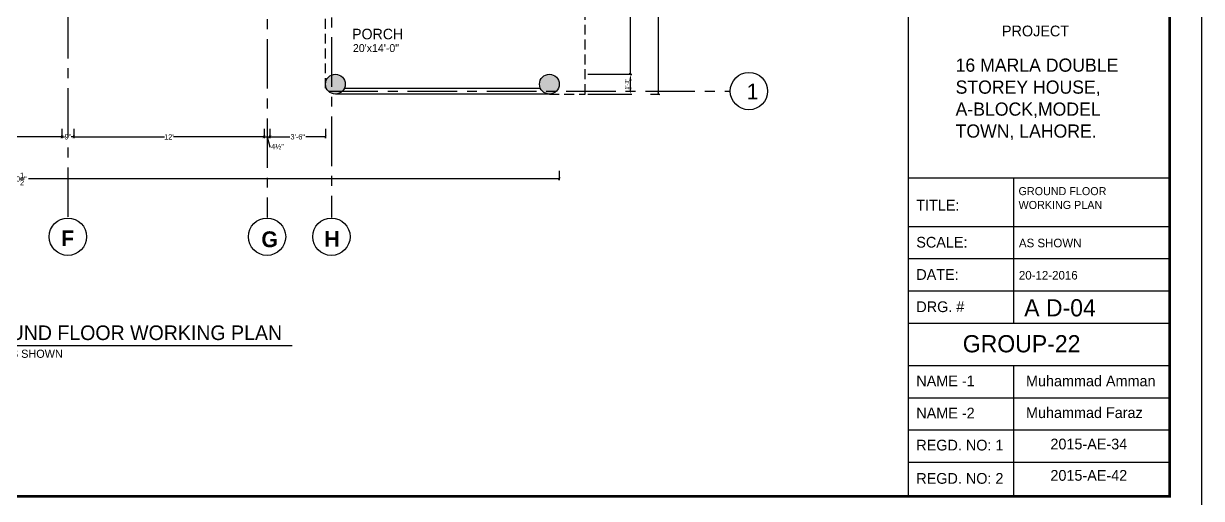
# Model space of a CAD drawing. Extents: x 10753 to 18704, y -5361 to 1140.
# Drawn here: x 16181 to 17072, y -784 to -424 of the extents above; entities that cross this region are included whole.
import ezdxf

# ---------------------------------------------------------------- set-up
doc = ezdxf.new("R2010")
doc.units = 0
doc.header["$LTSCALE"] = 30
doc.header["$MEASUREMENT"] = 0
doc.header["$PDMODE"] = 3
doc.linetypes.add('CENTER', pattern=[2, 1.25, -0.25, 0.25, -0.25])
doc.linetypes.add('HIDDEN', pattern=[0.375, 0.25, -0.125])
doc.layers.get('0').update_dxf_attribs({"linetype": 'CONTINUOUS'})
doc.layers.get('DEFPOINTS').update_dxf_attribs({"linetype": 'CONTINUOUS'})
for name, color, linetype in [('1', 3, 'CENTER'), ('DIM', 6, 'CONTINUOUS'), ('DM', 210, 'CONTINUOUS'), ('SEAL', 1, 'CONTINUOUS'), ('SLINE', 3, 'CONTINUOUS'), ('TEXT', 13, 'CONTINUOUS'), ('WALL', 2, 'CONTINUOUS'), ('WL', 9, 'CONTINUOUS'), ('XL', 4, 'CENTER')]:
    doc.layers.add(name, color=color, linetype=linetype)
doc.styles.add('EE', font='eurr____.ttf')
doc.styles.add('ROMAND', font='stylu.ttf', dxfattribs={"height": 2})
doc.styles.add('SEAL TEXT', font='stylu.ttf', dxfattribs={"height": 6})
doc.styles.add('SMALL-DIM', font='stylu.ttf', dxfattribs={"height": 2})
doc.styles.get("Standard").update_dxf_attribs({"font": 'stylu.ttf', "height": 3})
doc.styles.add('Work Dim', font='stylu.ttf', dxfattribs={"height": 4})
doc.dimstyles.new('D1', dxfattribs={"dimtxt": 6, "dimasz": 5, "dimexe": 1, "dimexo": 2, "dimgap": 1, "dimtad": 1, "dimdec": 4, "dimzin": 3, "dimdsep": 46, "dimlunit": 4, "dimtxsty": 'Standard', "dimcen": 3, "dimclrd": 7, "dimclre": 7, "dimclrt": 2, "dimadec": 0, "dimazin": 0, "dimtfac": 1, "dimtdec": 4, "dimtofl": 0, "dimtmove": 2, "dimatfit": 3, "dimfxl": 1, "dimfrac": 2, "dimtolj": 1, "dimtzin": 1, "dimarcsym": 0})
doc.dimstyles.new('dim small', dxfattribs={"dimtxt": 4, "dimasz": 2, "dimexe": 1, "dimexo": 3, "dimgap": 0.09375, "dimtad": 0, "dimdec": 1, "dimzin": 0, "dimdsep": 46, "dimlunit": 4, "dimtxsty": 'Work Dim', "dimblk1": 'ARCHTICK', "dimblk2": 'ARCHTICK', "dimsah": 1, "dimcen": 0.09375, "dimclrd": 256, "dimclre": 256, "dimclrt": 3, "dimadec": 0, "dimazin": 0, "dimtfac": 1, "dimtdec": 1, "dimtofl": 0, "dimtmove": 1, "dimatfit": 3, "dimldrblk": 'ARCHTICK', "dimfxl": 6, "dimfxlon": 1, "dimtolj": 1, "dimtzin": 0, "dimarcsym": 0})

# ---------------------------------------------------------------- blocks, each defined once
blk = doc.blocks.new('_ArchTick')
at = {"color": 0, "linetype": 'ByBlock', "const_width": 0.15}
blk.add_lwpolyline([(-0.5, -0.5), (0.5, 0.5)], dxfattribs=at)
blk = doc.blocks.new('*D436')
at = {"layer": 'DEFPOINTS', "color": 0, "transparency": 16777216}
for p in [(15759.86, -487.25), (16586.36, -510.67), (16586.36, -541.51)]:
    blk.add_point(p, dxfattribs=at)
at = {"layer": 'DM', "lineweight": -2, "transparency": 16777216}
for p, q in [((15759.86, -535.51), (15759.86, -542.51)), ((15759.86, -541.51), (16161.54, -541.51)), ((16586.36, -541.51), (16184.68, -541.51)), ((16586.36, -535.51), (16586.36, -542.51))]:
    blk.add_line(p, q, dxfattribs=at)
at = {"layer": 'DM', "lineweight": -2, "transparency": 16777216, "xscale": 2, "yscale": 2, "zscale": 2, "rotation": 180}
blk.add_blockref('_ArchTick', (15759.86, -541.51), dxfattribs=at)
at = {"layer": 'DM', "lineweight": -2, "transparency": 16777216, "xscale": 2, "yscale": 2, "zscale": 2}
blk.add_blockref('_ArchTick', (16586.36, -541.51), dxfattribs=at)
at = {"layer": 'DM', "color": 3, "transparency": 16777216, "insert": (16173.11, -541.51), "char_height": 4, "attachment_point": 5, "style": 'Work Dim'}
blk.add_mtext('\\A1;68\'-10{\\H1.000000x;\\S1/2;}"', dxfattribs=at)
blk = doc.blocks.new('*D437')
at = {"layer": 'DEFPOINTS', "color": 0, "transparency": 16777216}
for p in [(16209.86, -461.83), (16053.86, -509.67), (16209.86, -509.67)]:
    blk.add_point(p, dxfattribs=at)
at = {"layer": 'DM', "lineweight": -2, "transparency": 16777216}
for p, q in [((16209.86, -503.67), (16209.86, -510.67)), ((16053.86, -509.67), (16053.86, -508.67)), ((16053.86, -509.67), (16128.39, -509.67)), ((16209.86, -509.67), (16135.33, -509.67))]:
    blk.add_line(p, q, dxfattribs=at)
at = {"layer": 'DM', "lineweight": -2, "transparency": 16777216, "xscale": 2, "yscale": 2, "zscale": 2, "rotation": 180}
blk.add_blockref('_ArchTick', (16053.86, -509.67), dxfattribs=at)
at = {"layer": 'DM', "lineweight": -2, "transparency": 16777216, "xscale": 2, "yscale": 2, "zscale": 2}
blk.add_blockref('_ArchTick', (16209.86, -509.67), dxfattribs=at)
at = {"layer": 'DM', "color": 3, "transparency": 16777216, "insert": (16131.86, -509.67), "char_height": 4, "attachment_point": 5, "style": 'Work Dim'}
blk.add_mtext("\\A1;13'", dxfattribs=at)
blk = doc.blocks.new('*D439')
at = {"layer": 'DEFPOINTS', "color": 0, "transparency": 16777216}
for p in [(16616.05, -222.26), (16640.16, -222.26), (16640.16, -462.26)]:
    blk.add_point(p, dxfattribs=at)
at = {"layer": 'DM', "lineweight": -2, "transparency": 16777216}
for p, q in [((16634.16, -222.26), (16641.16, -222.26)), ((16640.16, -222.26), (16640.16, -338.2)), ((16640.16, -462.26), (16640.16, -346.31)), ((16640.16, -462.26), (16639.16, -462.26))]:
    blk.add_line(p, q, dxfattribs=at)
at = {"layer": 'DM', "lineweight": -2, "transparency": 16777216, "xscale": 2, "yscale": 2, "zscale": 2}
for p, rotation in [((16640.16, -222.26), 90), ((16640.16, -462.26), 270)]:
    blk.add_blockref('_ArchTick', p, dxfattribs=dict(at, rotation=rotation))
at = {"layer": 'DM', "color": 3, "transparency": 16777216, "insert": (16640.16, -342.26), "char_height": 4, "attachment_point": 5, "rotation": 90, "style": 'Work Dim'}
blk.add_mtext("\\A1;20'", dxfattribs=at)
blk = doc.blocks.new('*D440')
at = {"layer": 'DEFPOINTS', "color": 0, "transparency": 16777216}
for p in [(16605.86, -462.26), (16640.16, -462.26), (16605.86, -477.26)]:
    blk.add_point(p, dxfattribs=at)
at = {"layer": 'DIM', "color": 7, "lineweight": -2, "transparency": 16777216}
for p, q in [((16607.86, -462.26), (16641.16, -462.26)), ((16640.16, -472.26), (16640.16, -467.26)), ((16607.86, -477.26), (16641.16, -477.26))]:
    blk.add_line(p, q, dxfattribs=at)
at = {"layer": 'DIM', "color": 7, "transparency": 16777216}
for points in [[(16639.32, -467.26), (16640.99, -467.26), (16640.16, -462.26)], [(16639.32, -472.26), (16640.99, -472.26), (16640.16, -477.26)]]:
    blk.add_solid(points, dxfattribs=at)
at = {"layer": 'DIM', "color": 2, "transparency": 16777216, "insert": (16637.6, -469.76), "char_height": 3, "attachment_point": 5, "rotation": 90}
blk.add_mtext('\\A1;1\'-3"', dxfattribs=at)
blk = doc.blocks.new('*D445')
at = {"layer": 'DEFPOINTS', "color": 0, "transparency": 16777216}
for p in [(16362.86, -461.83), (16218.86, -509.67), (16362.86, -509.67)]:
    blk.add_point(p, dxfattribs=at)
at = {"layer": 'DM', "lineweight": -2, "transparency": 16777216}
for p, q in [((16362.86, -503.67), (16362.86, -510.67)), ((16218.86, -509.67), (16218.86, -508.67)), ((16218.86, -509.67), (16287.39, -509.67)), ((16362.86, -509.67), (16294.33, -509.67))]:
    blk.add_line(p, q, dxfattribs=at)
at = {"layer": 'DM', "lineweight": -2, "transparency": 16777216, "xscale": 2, "yscale": 2, "zscale": 2, "rotation": 180}
blk.add_blockref('_ArchTick', (16218.86, -509.67), dxfattribs=at)
at = {"layer": 'DM', "lineweight": -2, "transparency": 16777216, "xscale": 2, "yscale": 2, "zscale": 2}
blk.add_blockref('_ArchTick', (16362.86, -509.67), dxfattribs=at)
at = {"layer": 'DM', "color": 3, "transparency": 16777216, "insert": (16290.86, -509.67), "char_height": 4, "attachment_point": 5, "style": 'Work Dim'}
blk.add_mtext("\\A1;12'", dxfattribs=at)
blk = doc.blocks.new('*D446')
at = {"layer": 'DEFPOINTS', "color": 0, "transparency": 16777216}
for p in [(16409.36, -472.76), (16367.36, -509.67), (16409.36, -509.67)]:
    blk.add_point(p, dxfattribs=at)
at = {"layer": 'DM', "lineweight": -2, "transparency": 16777216}
for p, q in [((16409.36, -503.67), (16409.36, -510.67)), ((16367.36, -509.67), (16367.36, -508.67)), ((16367.36, -509.67), (16382.28, -509.67)), ((16409.36, -509.67), (16394.44, -509.67))]:
    blk.add_line(p, q, dxfattribs=at)
at = {"layer": 'DM', "lineweight": -2, "transparency": 16777216, "xscale": 2, "yscale": 2, "zscale": 2, "rotation": 180}
blk.add_blockref('_ArchTick', (16367.36, -509.67), dxfattribs=at)
at = {"layer": 'DM', "lineweight": -2, "transparency": 16777216, "xscale": 2, "yscale": 2, "zscale": 2}
blk.add_blockref('_ArchTick', (16409.36, -509.67), dxfattribs=at)
at = {"layer": 'DM', "color": 3, "transparency": 16777216, "insert": (16388.36, -509.67), "char_height": 4, "attachment_point": 5, "style": 'Work Dim'}
blk.add_mtext('\\A1;3\'-6"', dxfattribs=at)
blk = doc.blocks.new('*D447')
at = {"layer": 'DEFPOINTS', "color": 0, "transparency": 16777216}
for p in [(16367.36, -461.83), (16362.86, -509.67), (16367.36, -509.67)]:
    blk.add_point(p, dxfattribs=at)
at = {"layer": 'DM', "lineweight": -2, "transparency": 16777216}
for p, q in [((16367.36, -503.67), (16367.36, -510.67)), ((16362.86, -509.67), (16362.86, -508.67)), ((16362.86, -509.67), (16367.36, -509.67)), ((16365.11, -509.67), (16367.35, -517.12)), ((16367.35, -517.12), (16367.53, -517.12))]:
    blk.add_line(p, q, dxfattribs=at)
at = {"layer": 'DM', "lineweight": -2, "transparency": 16777216, "xscale": 2, "yscale": 2, "zscale": 2, "rotation": 180}
blk.add_blockref('_ArchTick', (16362.86, -509.67), dxfattribs=at)
at = {"layer": 'DM', "lineweight": -2, "transparency": 16777216, "xscale": 2, "yscale": 2, "zscale": 2}
blk.add_blockref('_ArchTick', (16367.36, -509.67), dxfattribs=at)
at = {"layer": 'DM', "color": 3, "transparency": 16777216, "insert": (16373.03, -517.12), "char_height": 4, "attachment_point": 5, "style": 'Work Dim'}
blk.add_mtext('\\A1;4½"', dxfattribs=at)
blk = doc.blocks.new('*D449')
at = {"layer": 'DEFPOINTS', "color": 0, "transparency": 16777216}
for p in [(16218.86, -461.83), (16209.86, -509.67), (16218.86, -509.67)]:
    blk.add_point(p, dxfattribs=at)
at = {"layer": 'DM', "lineweight": -2, "transparency": 16777216}
for p, q in [((16218.86, -503.67), (16218.86, -510.67)), ((16209.86, -509.67), (16209.86, -508.67)), ((16209.86, -509.67), (16211.8, -509.67)), ((16218.86, -509.67), (16216.92, -509.67))]:
    blk.add_line(p, q, dxfattribs=at)
at = {"layer": 'DM', "lineweight": -2, "transparency": 16777216, "xscale": 2, "yscale": 2, "zscale": 2, "rotation": 180}
blk.add_blockref('_ArchTick', (16209.86, -509.67), dxfattribs=at)
at = {"layer": 'DM', "lineweight": -2, "transparency": 16777216, "xscale": 2, "yscale": 2, "zscale": 2}
blk.add_blockref('_ArchTick', (16218.86, -509.67), dxfattribs=at)
at = {"layer": 'DM', "color": 3, "transparency": 16777216, "insert": (16214.36, -509.67), "char_height": 4, "attachment_point": 5, "style": 'Work Dim'}
blk.add_mtext('\\A1;9"', dxfattribs=at)
blk = doc.blocks.new('*D491')
at = {"layer": 'DEFPOINTS', "color": 0, "transparency": 16777216}
for p in [(16624.51, 58.24), (16661.36, 58.24), (16624.51, -477.26)]:
    blk.add_point(p, dxfattribs=at)
at = {"layer": 'DM', "lineweight": -2, "transparency": 16777216}
for p, q in [((16655.36, 58.24), (16662.36, 58.24)), ((16661.36, 58.24), (16661.36, -199.8)), ((16661.36, -477.26), (16661.36, -219.21)), ((16655.36, -477.26), (16662.36, -477.26))]:
    blk.add_line(p, q, dxfattribs=at)
at = {"layer": 'DM', "lineweight": -2, "transparency": 16777216, "xscale": 2, "yscale": 2, "zscale": 2}
for p, rotation in [((16661.36, 58.24), 90), ((16661.36, -477.26), 270)]:
    blk.add_blockref('_ArchTick', p, dxfattribs=dict(at, rotation=rotation))
at = {"layer": 'DM', "color": 3, "transparency": 16777216, "insert": (16661.36, -209.51), "char_height": 4, "attachment_point": 5, "rotation": 90, "style": 'Work Dim'}
blk.add_mtext('\\A1;44\'-7{\\H1.000000x;\\S1/2;}"', dxfattribs=at)

msp = doc.modelspace()

# ---------------------------------------------------------------- hatches: boundary and pattern name
at = {"layer": 'DIM'}
for points in [[(16416.85978, -462.25542, 1), (16416.85978, -477.25542, 1)], [(16578.85978, -462.25542, 1), (16578.85978, -477.25542, 1)]]:
    msp.add_hatch(color=256, dxfattribs=at).paths.add_polyline_path(points)

# ---------------------------------------------------------------- linework, layer by layer
at = {"linetype": 'HIDDEN'}
for p, q in [((16605.85978, -477.25542), (16605.85978, -223.75542)), ((16409.35978, -472.75992), (16409.35978, -412.75542)), ((16578.85978, -477.25542), (16605.85978, -477.25542))]:
    msp.add_line(p, q, dxfattribs=at)
at = {"layer": 'SEAL', "color": 1}
for p, q in [((16850.45733, 227.67836), (16850.45733, -781.85488)), ((17048.34879, -541.04745), (16850.45733, -541.04745)), ((16930.16856, -541.04745), (16930.16856, -650.96965)), ((17048.34879, -577.69253), (16850.45733, -577.69253)), ((17048.34879, -602.12259), (16850.45733, -602.12259)), ((17048.34879, -626.55264), (16850.45733, -626.55264)), ((17048.34879, -650.96965), (16850.45733, -650.96965)), ((17048.34879, -650.96965), (16850.45733, -650.96965)), ((17048.34879, -683.05104), (16850.45733, -683.05104)), ((16930.16856, -683.05104), (16930.16856, -780.77126)), ((17048.34879, -707.4811), (16850.45733, -707.4811)), ((17048.34879, -731.91115), (16850.45733, -731.91115)), ((17048.34879, -756.3412), (16850.45733, -756.3412))]:
    msp.add_line(p, q, dxfattribs=at)
msp.add_lwpolyline([(17072.3853, 251.71486), (17072.3853, -805.89139), (15497.11457, -805.89139), (15497.11457, 251.71486)], close=True, dxfattribs=at)
at = {"layer": 'SLINE'}
msp.add_line((16092.00644, -667.63676), (16384.07887, -667.63676), dxfattribs=at)
for centre in [(16729.86865, -475.02719), (16214.35978, -585.30544), (16365.10978, -585.30544), (16413.85978, -585.30544)]:
    msp.add_circle(centre, 14.14027, dxfattribs=at)
at = {"layer": 'WALL'}
for p, q in [((16578.85978, -477.25542), (16416.85978, -477.25542)), ((16423.73364, -472.75542), (16571.98591, -472.75542))]:
    msp.add_line(p, q, dxfattribs=at)
for centre in [(16416.85978, -469.75542), (16578.85978, -469.75542)]:
    msp.add_circle(centre, 7.5, dxfattribs=at)
at = {"layer": 'WL', "const_width": 2.00304}
msp.add_lwpolyline([(17048.34879, 227.67836), (17048.34879, -781.85488), (15521.15108, -781.85488), (15521.15108, 227.67836)], close=True, dxfattribs=at)
at = {"layer": 'XL'}
for p, q in [((16365.10978, -255.64146), (16365.10978, -570.85158)), ((16413.85978, -254.25542), (16413.85978, -570.85158)), ((16214.35978, -412.75542), (16214.35978, -570.85158)), ((16411.52512, -475.02719), (16715.72837, -475.02719))]:
    msp.add_line(p, q, dxfattribs=at)

# ---------------------------------------------------------------- texts
at = {"layer": '1', "char_height": 12, "attachment_point": 1, "style": 'EE'}
for s, width, insert in [('1', 23.1721821, (16728.15268, -469.35446)), ('{\\fEuroRoman|b1|i0|c2|p2;F}', 7.1509987, (16209.28381, -580.42007)), ('{\\fEuroRoman|b1|i0|c2|p2;G}', 7.7769352, (16360.86909, -581.24325)), ('{\\fEuroRoman|b1|i0|c2|p2;H}', 7.8002549, (16408.50523, -580.94296))]:
    msp.add_mtext_dynamic_manual_height_columns(s, width=width, gutter_width=45, heights=[0], dxfattribs=dict(at, insert=insert))
at = {"layer": 'SEAL', "color": 1}
for s, height, style, p in [('PROJECT', 8.143351, 'ROMAND', (16921.39195, -433.54573)), ('GROUND FLOOR', 6.0889685, 'SEAL TEXT', (16933.95148, -553.81138)), ('TITLE:', 8.143351, 'ROMAND', (16856.56484, -565.47751)), ('WORKING PLAN', 6.0889685, 'SEAL TEXT', (16933.95148, -564.28611)), ('SCALE:', 8.143351, 'ROMAND', (16856.56484, -593.54141)), ('AS SHOWN', 6.506197, 'SEAL TEXT', (16934.21069, -593.31472)), ('DATE:', 8.143351, 'ROMAND', (16856.56484, -617.97146)), ('20-12-2016', 6.506197, 'SEAL TEXT', (16934.21069, -617.74478)), ('A D-04', 13.012393, 'SEAL TEXT', (16938.25283, -645.64254)), ('DRG. #', 8.143351, 'ROMAND', (16856.56484, -642.40152)), ('GROUP-22', 13.029362, 'Work Dim', (16891.72977, -672.87826)), ('NAME -1', 8.143351, 'ROMAND', (16856.56484, -698.60238)), ('Muhammad Amman', 8.1433512, 'ROMAND', (16939.59518, -698.60238)), ('NAME -2', 8.143351, 'ROMAND', (16856.56484, -722.91381)), ('Muhammad Faraz', 8.1433512, 'ROMAND', (16939.59518, -722.64204)), ('REGD. NO: 1', 8.1433512, 'ROMAND', (16856.56484, -747.22524)), ('2015-AE-34', 8.143351, 'ROMAND', (16958.079, -746.38856)), ('REGD. NO: 2', 8.1433512, 'ROMAND', (16856.56484, -772.43756)), ('2015-AE-42', 8.143351, 'ROMAND', (16958.079, -770.13504))]:
    msp.add_text(s, height=height, dxfattribs=dict(at, style=style)).set_placement(p)
at = {"layer": 'SEAL', "color": 1, "insert": (16886.29698, -450.35058), "char_height": 9.9844292, "attachment_point": 1, "style": 'ROMAND'}
msp.add_mtext_dynamic_manual_height_columns('16 MARLA DOUBLE STOREY HOUSE,^JA-BLOCK,MODEL TOWN, LAHORE.', width=154.3023938, gutter_width=45, heights=[0], dxfattribs=at)
at = {"layer": 'SLINE', "style": 'SMALL-DIM'}
for s, height, p in [('GROUND FLOOR WORKING PLAN', 11.0592, (16136.59479, -663.57244, 0.11746)), ('SCALE AS SHOWN', 6.144, (16136.57732, -677.03409, 0.13881))]:
    msp.add_text(s, height=height, dxfattribs=at).set_placement(p)
at = {"layer": 'TEXT'}
for s, height, p in [('PORCH', 8, (16429.54641, -435.77763)), ('20\'x14\'-0"', 6, (16430.11907, -445.41239))]:
    msp.add_text(s, height=height, dxfattribs=at).set_placement(p)

# ---------------------------------------------------------------- dimensions: what is measured, and where the dimension line sits
at = {"layer": 'DIM'}
dim = msp.add_linear_dim(base=(16640.15534, -462.25542), p1=(16605.85978, -477.25542), p2=(16605.85978, -462.25542), angle=90, dimstyle='D1', dxfattribs=at)
dim.commit()
dim.dimension.update_dxf_attribs({"geometry": '*D440', "text_midpoint": (16637.60154, -469.75542)})
at = {"layer": 'DM'}
for base, p1, p2, angle, picture, middle in [((16661.35727, 58.24458), (16624.50756, -477.25542), (16624.50756, 58.24458), 90, '*D491', (16661.35727, -209.50542)), ((16640.15534, -222.25542), (16640.15534, -462.25542), (16616.05178, -222.25542), 90, '*D439', (16640.15534, -342.25542)), ((16209.85978, -509.66879), (16053.85978, -509.66879), (16209.85978, -461.82606), 180, '*D437', (16131.85978, -509.66879)), ((16218.85978, -509.66879), (16209.85978, -509.66879), (16218.85978, -461.82606), 180, '*D449', (16214.35978, -509.66879)), ((16362.85978, -509.66879), (16218.85978, -509.66879), (16362.85978, -461.82606), 180, '*D445', (16290.85978, -509.66879)), ((16409.35978, -509.66879), (16367.35978, -509.66879), (16409.35978, -472.75992), 180, '*D446', (16388.35978, -509.66879)), ((16586.35978, -541.50758), (15759.85978, -487.24742), (16586.35978, -510.66879), 180, '*D436', (16173.10978, -541.50758))]:
    dim = msp.add_linear_dim(base=base, p1=p1, p2=p2, angle=angle, dimstyle='dim small', dxfattribs=at)
    dim.commit()
    dim.dimension.update_dxf_attribs({"geometry": picture, "text_midpoint": middle})
dim = msp.add_linear_dim(base=(16367.35978, -509.66879), p1=(16362.85978, -509.66879), p2=(16367.35978, -461.82606), angle=180, text='4½"', dimstyle='dim small', dxfattribs=at)
dim.commit()
dim.dimension.update_dxf_attribs({"geometry": '*D447', "text_midpoint": (16367.62677, -517.12127)})

doc.saveas('drawing.dxf')
